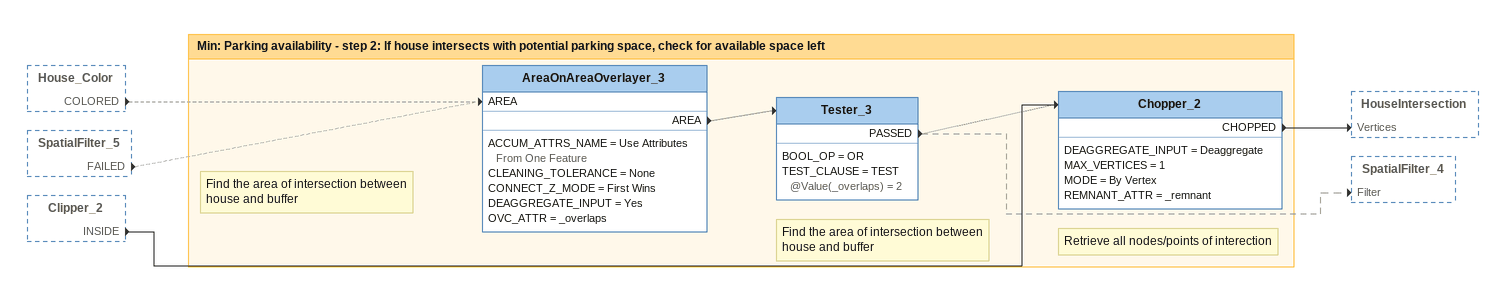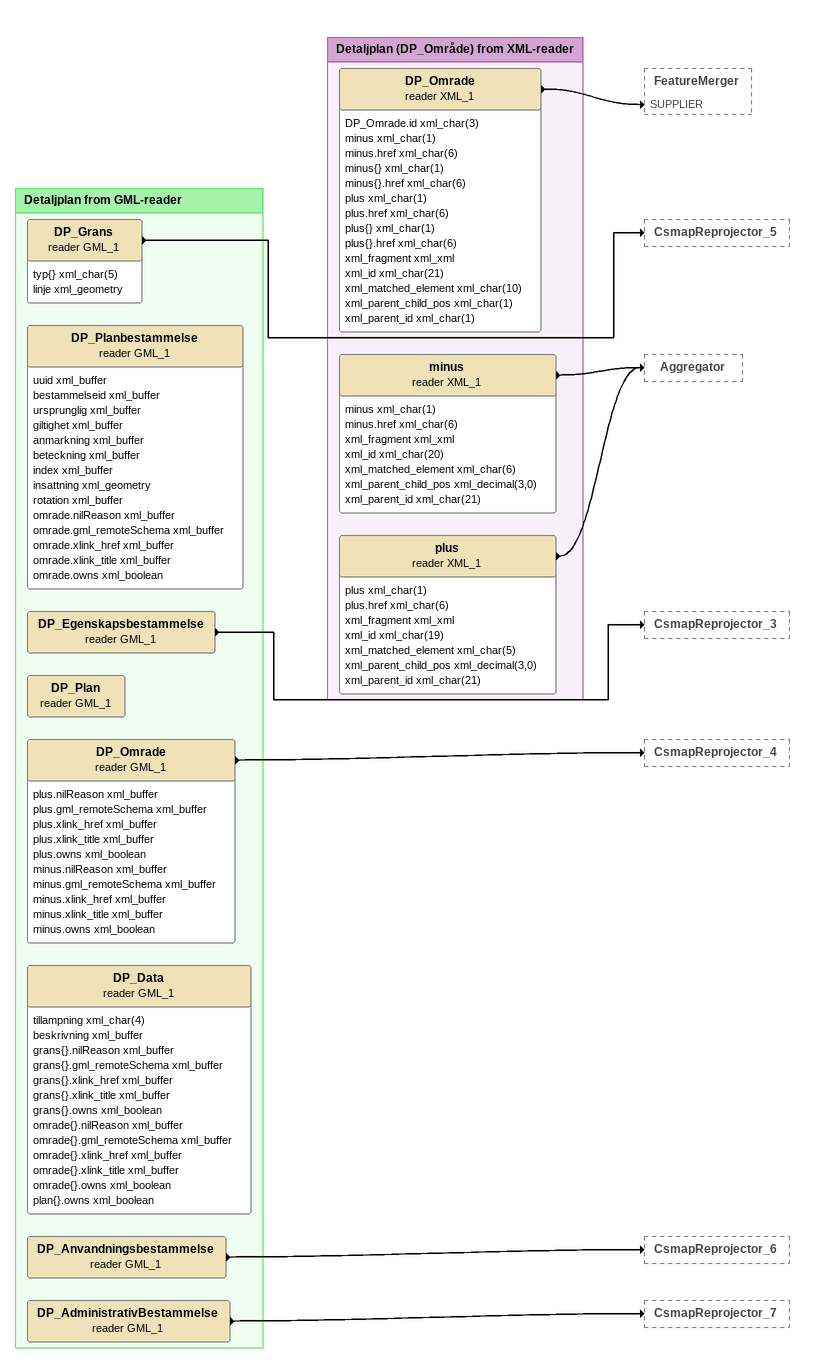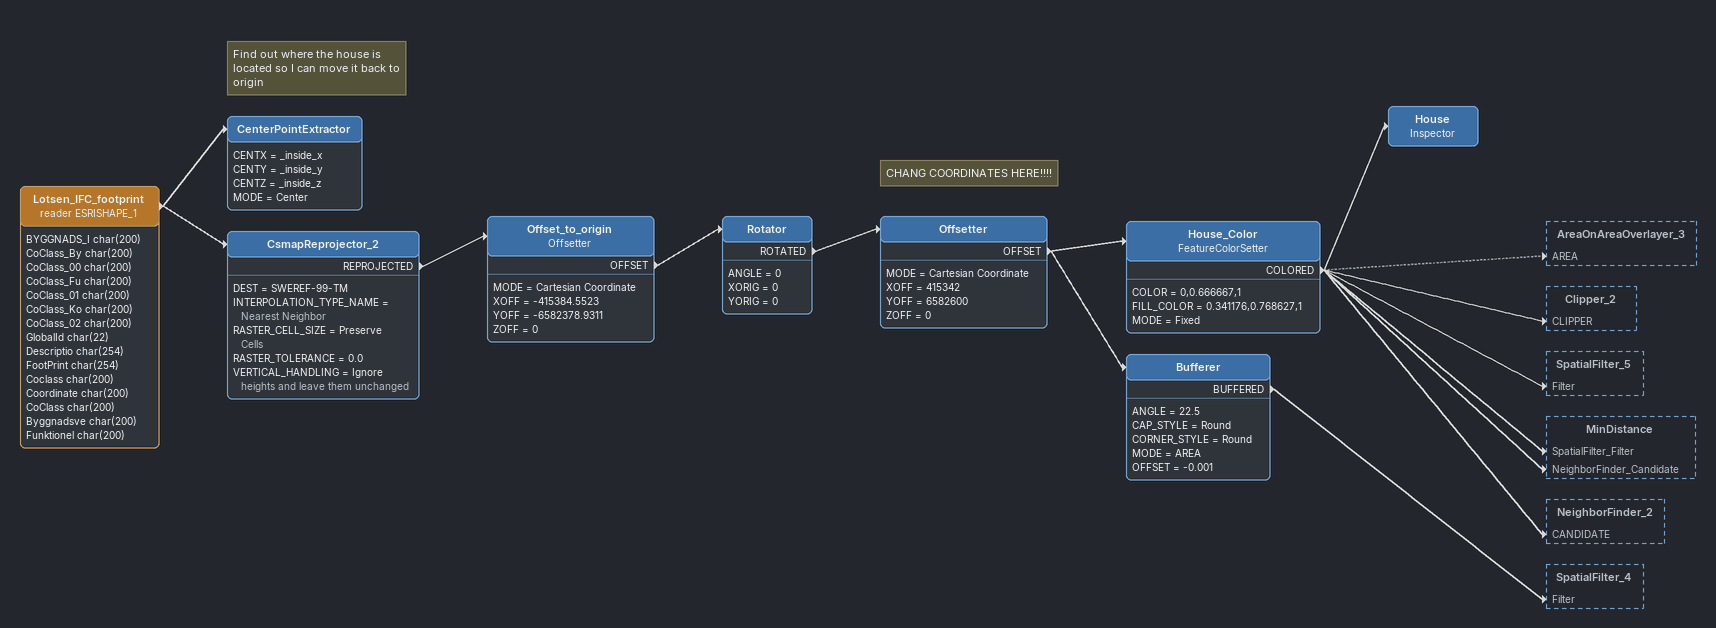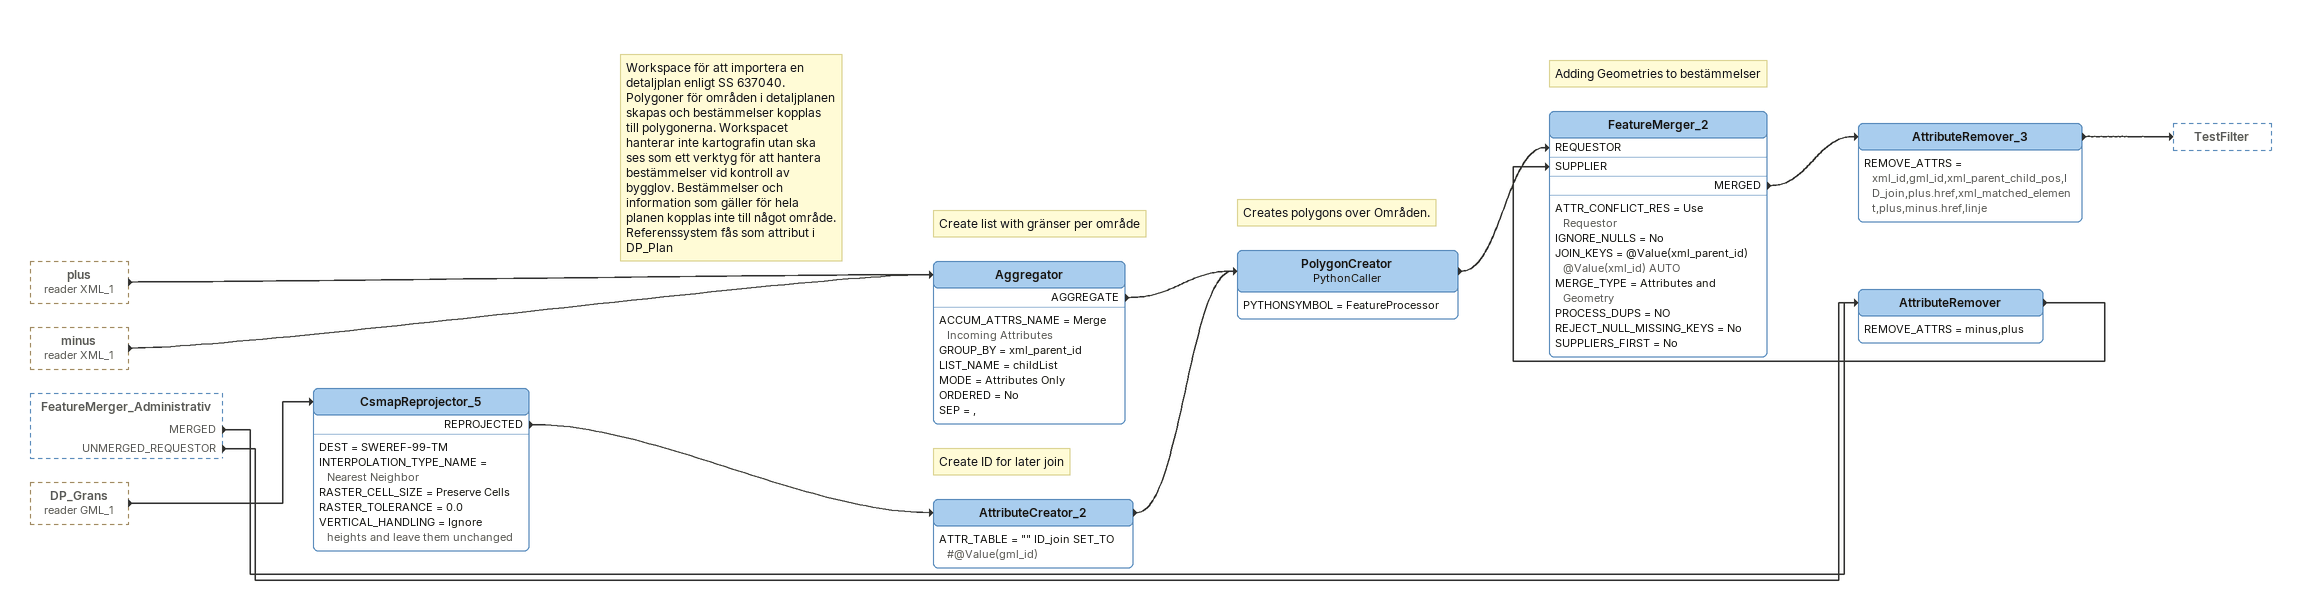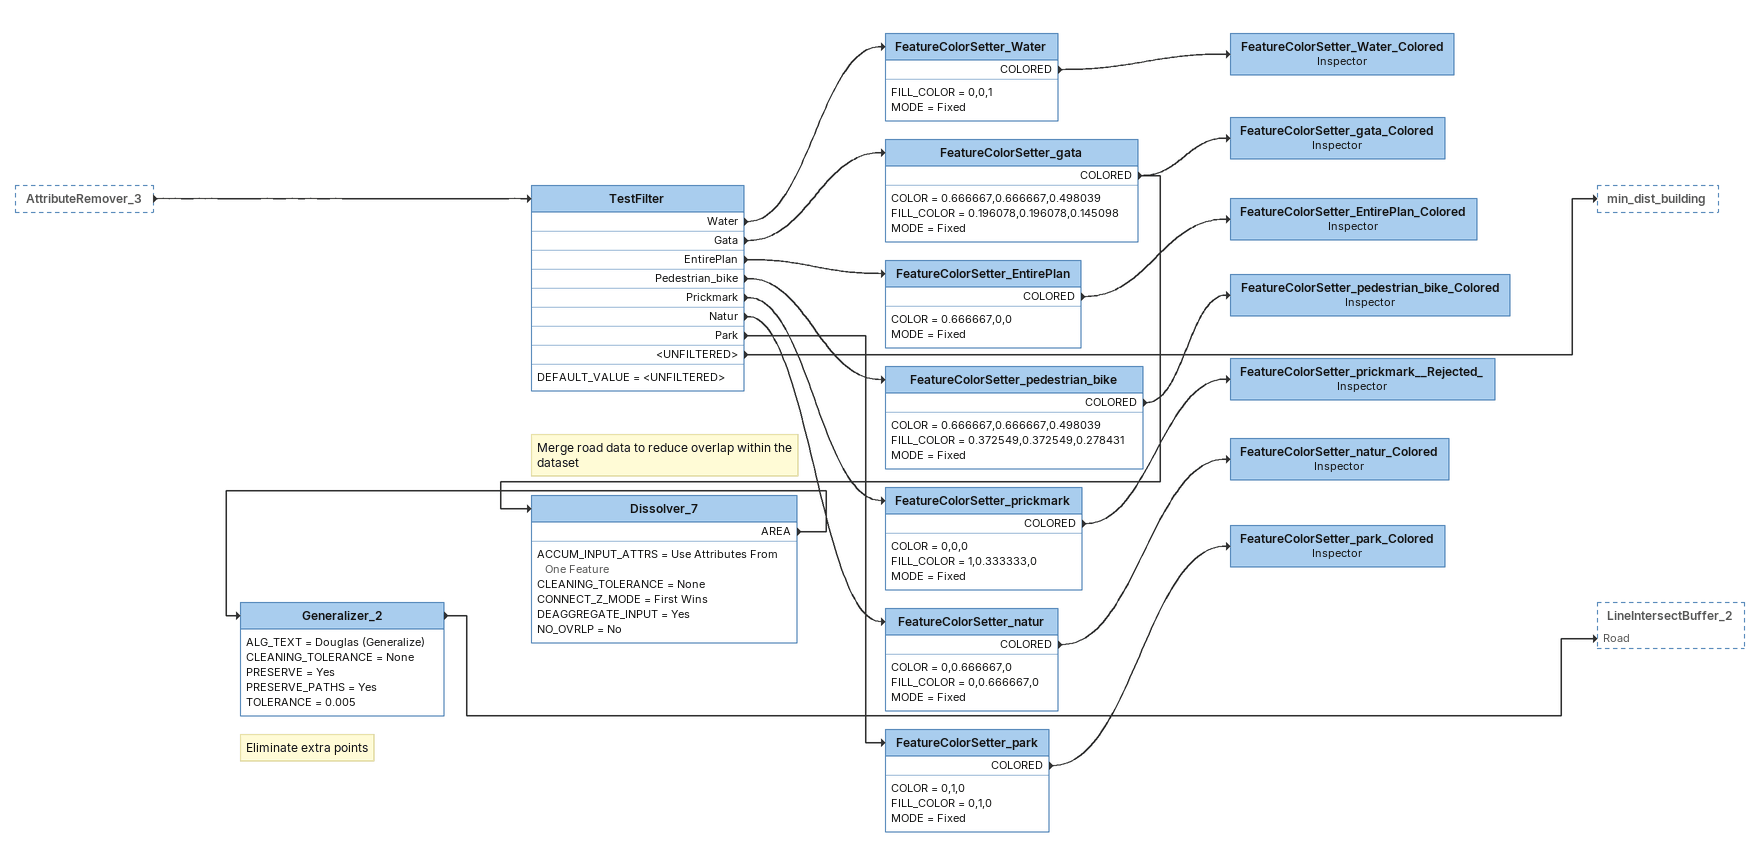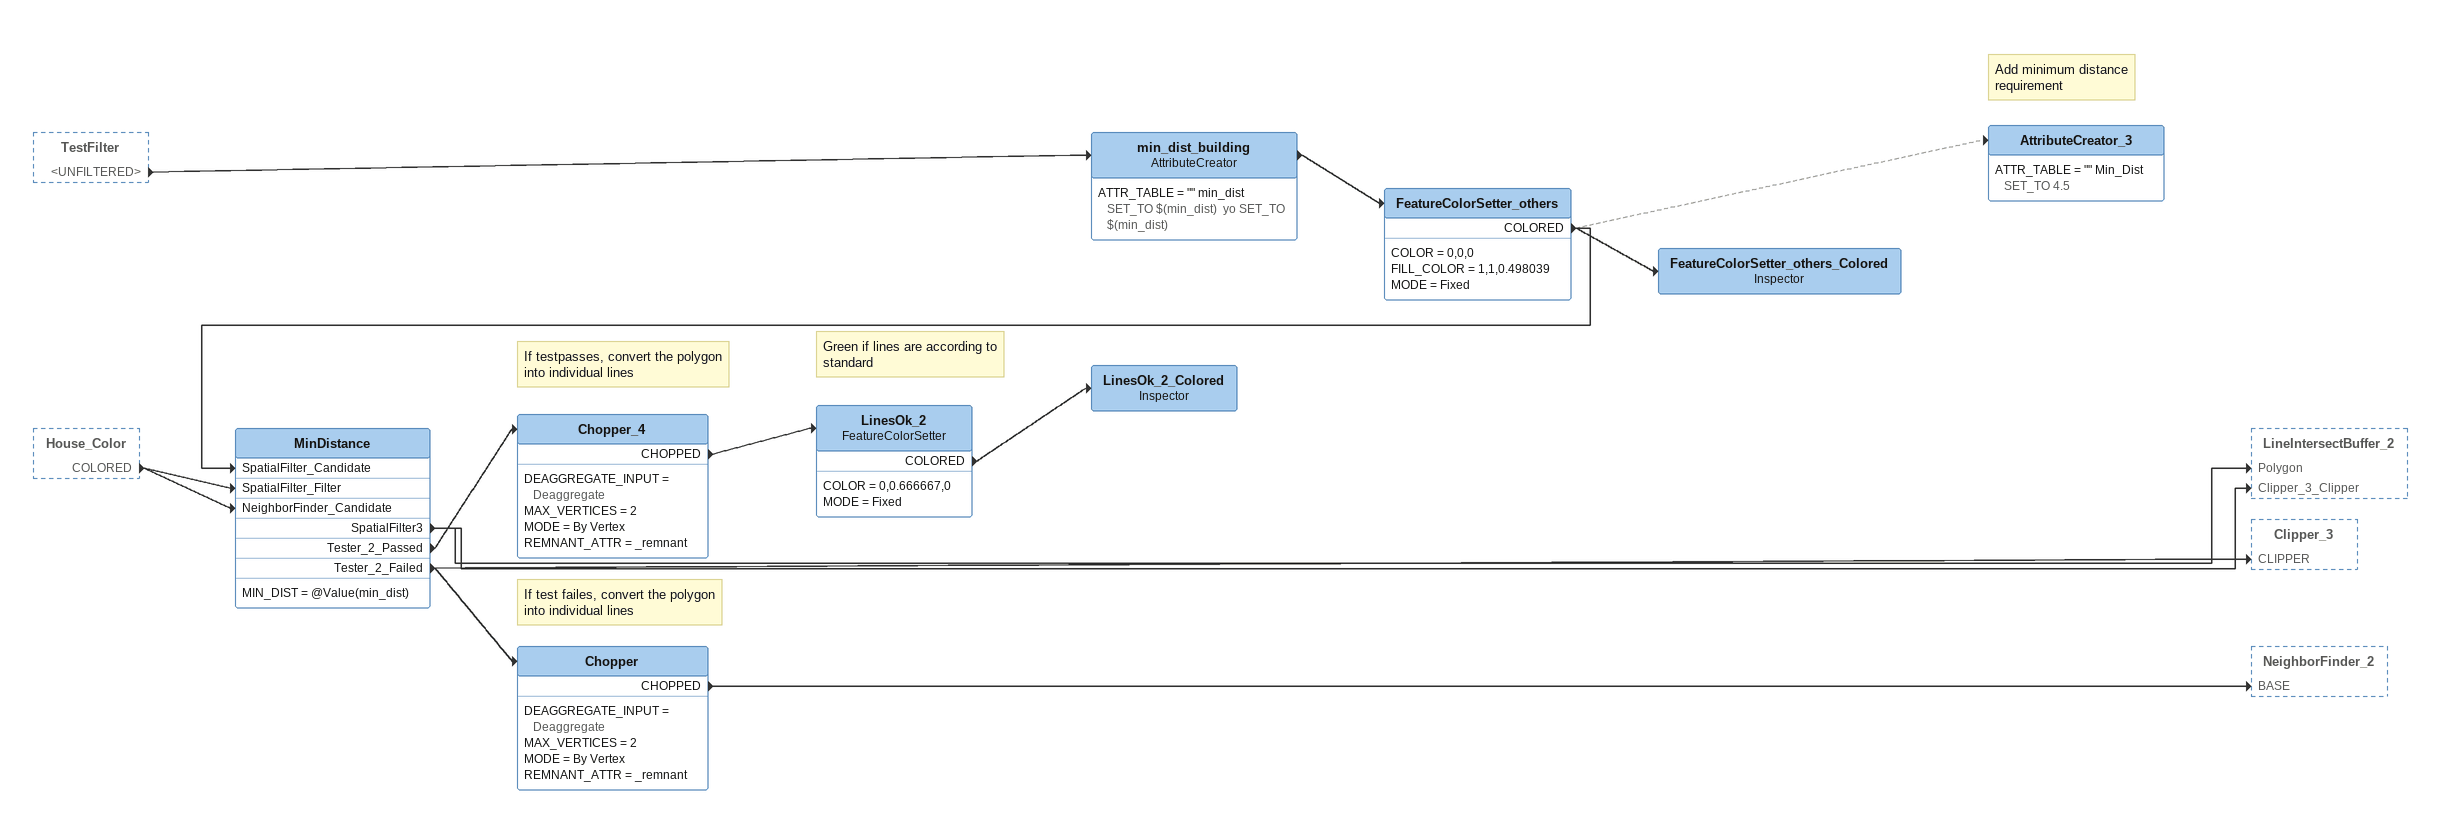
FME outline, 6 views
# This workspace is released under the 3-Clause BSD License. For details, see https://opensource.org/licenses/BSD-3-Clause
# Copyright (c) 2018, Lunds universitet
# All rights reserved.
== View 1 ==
House_Color [outside]
    COLORED -> AreaOnAreaOverlayer_3 [AREA] [off]
SpatialFilter_5 [outside]
    FAILED -> AreaOnAreaOverlayer_3 [AREA] [off]
Clipper_2 [outside]
    INSIDE -> Chopper_2

Bookmark: Min: Parking availability - step 2: If house intersects with potential parking space, check for available space left
Note: Find the area of intersection between house and buffer
AreaOnAreaOverlayer_3
    ACCUM_ATTRS_NAME = Use Attributes From One Feature
    CLEANING_TOLERANCE = None
    CONNECT_Z_MODE = First Wins
    DEAGGREGATE_INPUT = Yes
    OVC_ATTR = _overlaps
    AREA -> Tester_3 [off]
Note: Find the area of intersection between house and buffer
Tester_3
    BOOL_OP = OR
    TEST_CLAUSE = TEST @Value(_overlaps) = 2
    PASSED -> Chopper_2 [off]
    PASSED -> SpatialFilter_4 [Filter] [off]
Note: Retrieve all nodes/points of interection
Chopper_2
    DEAGGREGATE_INPUT = Deaggregate
    MAX_VERTICES = 1
    MODE = By Vertex
    REMNANT_ATTR = _remnant
    CHOPPED -> HouseIntersection [Vertices]

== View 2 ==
Bookmark: Detaljplan from GML-reader
DP_Grans (reader GML_1)
    attributes: typ{} xml_char(5), linje xml_geometry
    -> CsmapReprojector_5
DP_Planbestammelse (reader GML_1)
    attributes: uuid xml_buffer, bestammelseid xml_buffer, ursprunglig xml_buffer, giltighet xml_buffer, anmarkning xml_buffer, beteckning xml_buffer, index xml_buffer, insattning xml_geometry, rotation xml_buffer, omrade.nilReason xml_buffer, omrade.gml_remoteSchema xml_buffer, omrade.xlink_href xml_buffer, omrade.xlink_title xml_buffer, omrade.owns xml_boolean
DP_Egenskapsbestammelse (reader GML_1)
    -> CsmapReprojector_3
DP_Plan (reader GML_1)
DP_Omrade (reader GML_1)
    attributes: plus.nilReason xml_buffer, plus.gml_remoteSchema xml_buffer, plus.xlink_href xml_buffer, plus.xlink_title xml_buffer, plus.owns xml_boolean, minus.nilReason xml_buffer, minus.gml_remoteSchema xml_buffer, minus.xlink_href xml_buffer, minus.xlink_title xml_buffer, minus.owns xml_boolean
    -> CsmapReprojector_4
DP_Data (reader GML_1)
    attributes: tillampning xml_char(4), beskrivning xml_buffer, grans{}.nilReason xml_buffer, grans{}.gml_remoteSchema xml_buffer, grans{}.xlink_href xml_buffer, grans{}.xlink_title xml_buffer, grans{}.owns xml_boolean, omrade{}.nilReason xml_buffer, omrade{}.gml_remoteSchema xml_buffer, omrade{}.xlink_href xml_buffer, omrade{}.xlink_title xml_buffer, omrade{}.owns xml_boolean, plan{}.owns xml_boolean
DP_Anvandningsbestammelse (reader GML_1)
    -> CsmapReprojector_6
DP_AdministrativBestammelse (reader GML_1)
    -> CsmapReprojector_7

Bookmark: Detaljplan (DP_Område) from XML-reader
DP_Omrade (reader XML_1)
    attributes: DP_Omrade.id xml_char(3), minus xml_char(1), minus.href xml_char(6), minus{} xml_char(1), minus{}.href xml_char(6), plus xml_char(1), plus.href xml_char(6), plus{} xml_char(1), plus{}.href xml_char(6), xml_fragment xml_xml, xml_id xml_char(21), xml_matched_element xml_char(10), xml_parent_child_pos xml_char(1), xml_parent_id xml_char(1)
    -> FeatureMerger [SUPPLIER]
minus (reader XML_1)
    attributes: minus xml_char(1), minus.href xml_char(6), xml_fragment xml_xml, xml_id xml_char(20), xml_matched_element xml_char(6), xml_parent_child_pos xml_decimal(3,0), xml_parent_id xml_char(21)
    -> Aggregator
plus (reader XML_1)
    attributes: plus xml_char(1), plus.href xml_char(6), xml_fragment xml_xml, xml_id xml_char(19), xml_matched_element xml_char(5), xml_parent_child_pos xml_decimal(3,0), xml_parent_id xml_char(21)
    -> Aggregator

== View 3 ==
Lotsen_IFC_footprint (reader ESRISHAPE_1)
    attributes: BYGGNADS_I char(200), CoClass_By char(200), CoClass_00 char(200), CoClass_Fu char(200), CoClass_01 char(200), CoClass_Ko char(200), CoClass_02 char(200), GlobalId char(22), Descriptio char(254), FootPrint char(254), Coclass char(200), Coordinate char(200), CoClass char(200), Byggnadsve char(200), Funktionel char(200)
    -> CenterPointExtractor
    -> CsmapReprojector_2
Note: Find out where the house is located so I can move it back to origin
CenterPointExtractor
    CENTX = _inside_x
    CENTY = _inside_y
    CENTZ = _inside_z
    MODE = Center
CsmapReprojector_2
    DEST = SWEREF-99-TM
    INTERPOLATION_TYPE_NAME = Nearest Neighbor
    RASTER_CELL_SIZE = Preserve Cells
    RASTER_TOLERANCE = 0.0
    VERTICAL_HANDLING = Ignore heights and leave them unchanged
    REPROJECTED -> Offset_to_origin
Offset_to_origin: Offsetter
    MODE = Cartesian Coordinate
    XOFF = -415384.5523
    YOFF = -6582378.9311
    ZOFF = 0
    OFFSET -> Rotator
Rotator
    ANGLE = 0
    XORIG = 0
    YORIG = 0
    ROTATED -> Offsetter
Note: CHANG COORDINATES HERE!!!!
Offsetter
    MODE = Cartesian Coordinate
    XOFF = 415342
    YOFF = 6582600
    ZOFF = 0
    OFFSET -> House_Color
    OFFSET -> Bufferer
House_Color: FeatureColorSetter
    COLOR = 0,0.666667,1
    FILL_COLOR = 0.341176,0.768627,1
    MODE = Fixed
    COLORED -> House
    COLORED -> AreaOnAreaOverlayer_3 [AREA] [off]
    COLORED -> Clipper_2 [CLIPPER]
    COLORED -> SpatialFilter_5 [Filter]
    COLORED -> MinDistance [SpatialFilter_Filter]
    COLORED -> MinDistance [NeighborFinder_Candidate]
    COLORED -> NeighborFinder_2 [CANDIDATE]
House: Inspector
Bufferer
    ANGLE = 22.5
    CAP_STYLE = Round
    CORNER_STYLE = Round
    MODE = AREA
    OFFSET = -0.001
    BUFFERED -> SpatialFilter_4 [Filter]

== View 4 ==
plus (reader XML_1) [outside]
    -> Aggregator
minus (reader XML_1) [outside]
    -> Aggregator
FeatureMerger_Administrativ [outside]
    MERGED -> AttributeRemover
    UNMERGED_REQUESTOR -> AttributeRemover
DP_Grans (reader GML_1) [outside]
    -> CsmapReprojector_5
CsmapReprojector_5
    DEST = SWEREF-99-TM
    INTERPOLATION_TYPE_NAME = Nearest Neighbor
    RASTER_CELL_SIZE = Preserve Cells
    RASTER_TOLERANCE = 0.0
    VERTICAL_HANDLING = Ignore heights and leave them unchanged
    REPROJECTED -> AttributeCreator_2
Note: Create ID for later join
AttributeCreator_2
    ATTR_TABLE = "" ID_join SET_TO #@Value(gml_id)
    -> PolygonCreator
AttributeRemover
    REMOVE_ATTRS = minus,plus
    -> FeatureMerger_2 [SUPPLIER]
Note: Workspace för att importera en detaljplan enligt SS 637040. / Polygoner för områden i detaljplanen skapas och bestämmelser kopplas till polygonerna. Workspacet hanterar inte kartografin utan ska ses som ett verktyg för att hantera bestämmelser vid kontroll av bygglov. Bestämmelser och information som gäller för hela planen kopplas inte till något område. / Referenssystem fås som attribut i DP_Plan
Note: Create list with gränser per område
Aggregator
    ACCUM_ATTRS_NAME = Merge Incoming Attributes
    GROUP_BY = xml_parent_id
    LIST_NAME = childList
    MODE = Attributes Only
    ORDERED = No
    SEP = ,
    AGGREGATE -> PolygonCreator
Note: Creates polygons over Områden.
PolygonCreator: PythonCaller
    PYTHONSYMBOL = FeatureProcessor
    -> FeatureMerger_2 [REQUESTOR]
Note: Adding Geometries to bestämmelser
FeatureMerger_2
    ATTR_CONFLICT_RES = Use Requestor
    IGNORE_NULLS = No
    JOIN_KEYS = @Value(xml_parent_id) @Value(xml_id) AUTO
    MERGE_TYPE = Attributes and Geometry
    PROCESS_DUPS = NO
    REJECT_NULL_MISSING_KEYS = No
    SUPPLIERS_FIRST = No
    MERGED -> AttributeRemover_3
AttributeRemover_3
    REMOVE_ATTRS = xml_id,gml_id,xml_parent_child_pos,ID_join,plus.href,xml_matched_element,plus,minus.href,linje
    -> TestFilter

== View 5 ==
AttributeRemover_3 [outside]
    -> TestFilter
TestFilter
    DEFAULT_VALUE = <UNFILTERED>
    Water -> FeatureColorSetter_Water
    Gata -> FeatureColorSetter_gata
    EntirePlan -> FeatureColorSetter_EntirePlan
    Pedestrian_bike -> FeatureColorSetter_pedestrian_bike
    Prickmark -> FeatureColorSetter_prickmark
    Natur -> FeatureColorSetter_natur
    Park -> FeatureColorSetter_park
    <UNFILTERED> -> min_dist_building
FeatureColorSetter_Water
    FILL_COLOR = 0,0,1
    MODE = Fixed
    COLORED -> FeatureColorSetter_Water_Colored
FeatureColorSetter_Water_Colored: Inspector
FeatureColorSetter_gata
    COLOR = 0.666667,0.666667,0.498039
    FILL_COLOR = 0.196078,0.196078,0.145098
    MODE = Fixed
    COLORED -> FeatureColorSetter_gata_Colored
    COLORED -> Dissolver_7
FeatureColorSetter_gata_Colored: Inspector
Note: Merge road data to reduce overlap within the dataset
Dissolver_7
    ACCUM_INPUT_ATTRS = Use Attributes From One Feature
    CLEANING_TOLERANCE = None
    CONNECT_Z_MODE = First Wins
    DEAGGREGATE_INPUT = Yes
    NO_OVRLP = No
    AREA -> Generalizer_2
Note: Eliminate extra points
Generalizer_2
    ALG_TEXT = Douglas (Generalize)
    CLEANING_TOLERANCE = None
    PRESERVE = Yes
    PRESERVE_PATHS = Yes
    TOLERANCE = 0.005
    -> LineIntersectBuffer_2 [Road]
FeatureColorSetter_EntirePlan
    COLOR = 0.666667,0,0
    MODE = Fixed
    COLORED -> FeatureColorSetter_EntirePlan_Colored
FeatureColorSetter_EntirePlan_Colored: Inspector
FeatureColorSetter_pedestrian_bike
    COLOR = 0.666667,0.666667,0.498039
    FILL_COLOR = 0.372549,0.372549,0.278431
    MODE = Fixed
    COLORED -> FeatureColorSetter_pedestrian_bike_Colored
FeatureColorSetter_pedestrian_bike_Colored: Inspector
FeatureColorSetter_prickmark
    COLOR = 0,0,0
    FILL_COLOR = 1,0.333333,0
    MODE = Fixed
    COLORED -> FeatureColorSetter_prickmark__Rejected_
FeatureColorSetter_prickmark__Rejected_: Inspector
FeatureColorSetter_natur
    COLOR = 0,0.666667,0
    FILL_COLOR = 0,0.666667,0
    MODE = Fixed
    COLORED -> FeatureColorSetter_natur_Colored
FeatureColorSetter_natur_Colored: Inspector
FeatureColorSetter_park
    COLOR = 0,1,0
    FILL_COLOR = 0,1,0
    MODE = Fixed
    COLORED -> FeatureColorSetter_park_Colored
FeatureColorSetter_park_Colored: Inspector

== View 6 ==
TestFilter [outside]
    <UNFILTERED> -> min_dist_building
House_Color [outside]
    COLORED -> MinDistance [SpatialFilter_Filter]
    COLORED -> MinDistance [NeighborFinder_Candidate]
min_dist_building: AttributeCreator
    ATTR_TABLE = "" min_dist SET_TO $(min_dist)  yo SET_TO $(min_dist)
    -> FeatureColorSetter_others
FeatureColorSetter_others
    COLOR = 0,0,0
    FILL_COLOR = 1,1,0.498039
    MODE = Fixed
    COLORED -> FeatureColorSetter_others_Colored
    COLORED -> AttributeCreator_3 [off]
    COLORED -> MinDistance [SpatialFilter_Candidate]
Note: Add minimum distance requirement
AttributeCreator_3
    ATTR_TABLE = "" Min_Dist SET_TO 4.5
FeatureColorSetter_others_Colored: Inspector
MinDistance
    MIN_DIST = @Value(min_dist)
    SpatialFilter3 -> LineIntersectBuffer_2 [Polygon]
    SpatialFilter3 -> LineIntersectBuffer_2 [Clipper_3_Clipper]
    Tester_2_Passed -> Chopper_4
    Tester_2_Failed -> Chopper
    Tester_2_Failed -> Clipper_3 [CLIPPER]
Note: If testpasses, convert the polygon into individual lines
Chopper_4
    DEAGGREGATE_INPUT = Deaggregate
    MAX_VERTICES = 2
    MODE = By Vertex
    REMNANT_ATTR = _remnant
    CHOPPED -> LinesOk_2
Note: Green if lines are according to standard
LinesOk_2: FeatureColorSetter
    COLOR = 0,0.666667,0
    MODE = Fixed
    COLORED -> LinesOk_2_Colored
LinesOk_2_Colored: Inspector
Note: If test failes, convert the polygon into individual lines
Chopper
    DEAGGREGATE_INPUT = Deaggregate
    MAX_VERTICES = 2
    MODE = By Vertex
    REMNANT_ATTR = _remnant
    CHOPPED -> NeighborFinder_2 [BASE]
